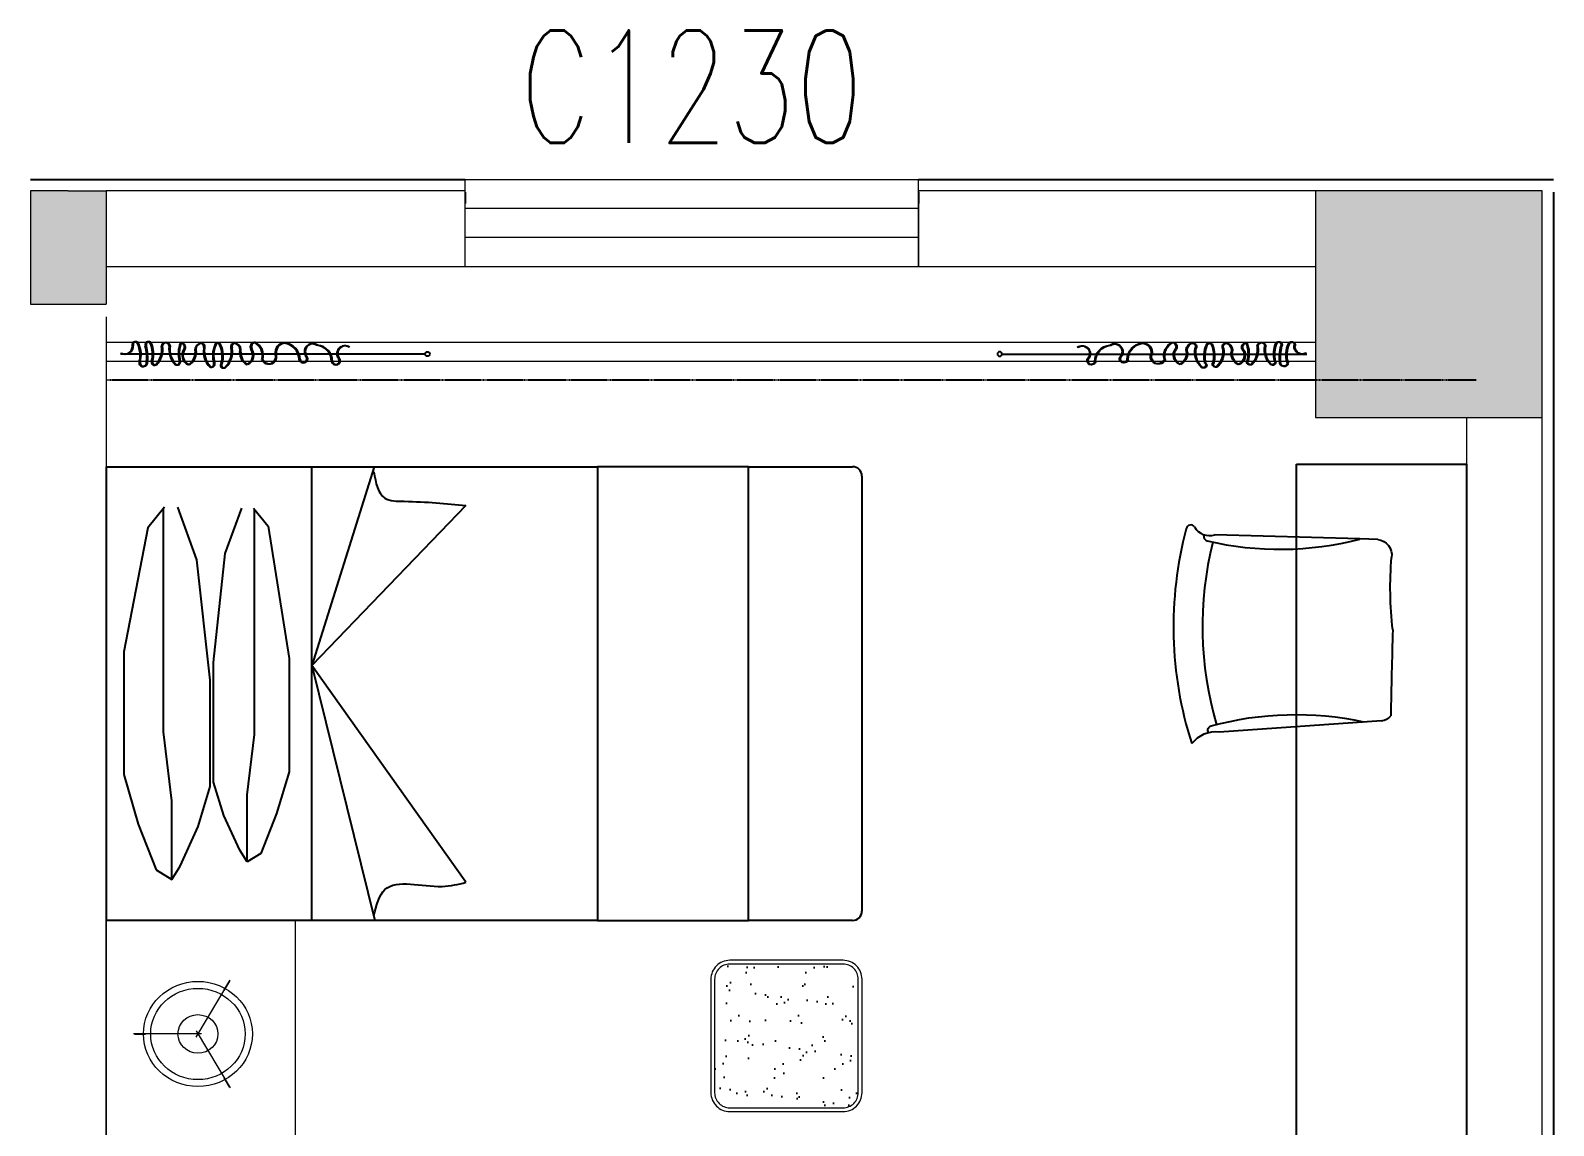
# Model space of a CAD drawing. Header units: millimetres. Extents: x 33621 to 401573, y -91663 to 133135.
# Drawn here: x 128597 to 132627, y -45182 to -42287 of the extents above; entities that cross this region are included whole.
import ezdxf

# ---------------------------------------------------------------- set-up
doc = ezdxf.new("R2010")
doc.units = ezdxf.units.MM
doc.header["$LTSCALE"] = 10
doc.linetypes.add('DASH', pattern=[0.35, 0.25, -0.1])
doc.linetypes.add('DOTE', pattern=[2.42, 2, -0.2, 0.02, -0.2])
doc.layers.get('0').update_dxf_attribs({"color": 253})
for name, color, linetype, lineweight in [('COLUMN', 253, 'Continuous', 0), ('cr-外框线2', 253, 'Continuous', 13), ('FF-Text【平面文字】', 253, 'Continuous', 0), ('PUB_HATCH', 253, 'Continuous', 0), ('RC-LIGHT【天花灯具】', 253, 'Continuous', 0), ('RC-Modelling【天花造型】', 253, 'Continuous', 0), ('WALL', 253, 'Continuous', 0), ('Wall【墙体】', 253, 'Continuous', 0), ('WINDOW', 253, 'Continuous', 0), ('Xline【辅助线】', 253, 'Continuous', 0)]:
    doc.layers.add(name, color=color, linetype=linetype, lineweight=lineweight)
for name, color, linetype in [('HATCH【填充】', 253, 'Continuous'), ('P-活动家具', 253, 'Continuous'), ('SURFACE', 253, 'Continuous'), ('TITLE【图框】', 253, 'Continuous'), ('WINDOW_TEXT', 253, 'Continuous'), ('平面家具', 253, 'Continuous')]:
    doc.layers.add(name, color=color, linetype=linetype)
doc.styles.add('_TCH_WINDOW', font='SIMPLEX', dxfattribs={"bigfont": 'GBCBIG'})

# ---------------------------------------------------------------- blocks, each defined once
blk = doc.blocks.new('$TCHSYS$WIN2D')
for p, q in [((-0.5, 0.5), (0.5, 0.5)), ((-0.5, 0.5), (-0.5, -0.5)), ((0.5, 0.5), (0.5, -0.5)), ((0.5, 0.1667), (-0.5, 0.1667)), ((0.5, -0.1667), (-0.5, -0.1667)), ((-0.5, -0.5), (0.5, -0.5))]:
    blk.add_line(p, q)
blk = doc.blocks.new('海龙_041013431')
at = {"layer": 'P-活动家具', "color": 8}
for p, q in [((455.7, -74.4), (289.2, 600)), ((47.8, 499), (455.7, -74.4)), ((826, 491.4), (803.8, 456.5)), ((867.3, 466), (826, 491.4)), ((826, 491.4), (826, 283.9)), ((590.4, 422.6), (626.6, 444.9)), ((626.6, 444.9), (646.1, 414.3)), ((626.6, 444.9), (626.6, 267.8)), ((803.8, 456.5), (756.2, 351.8)), ((915, 345.5), (867.3, 466)), ((548.6, 316.9), (590.4, 422.6)), ((646.1, 414.3), (687.9, 322.4)), ((687.9, 322.4), (715.8, 234.4)), ((756.2, 351.8), (724.4, 245.8)), ((953.1, 214.1), (915, 345.5)), ((515.2, 206.5), (548.6, 316.9)), ((826, 283.9), (848.3, 101)), ((626.6, 267.8), (607.1, 108.1)), ((724.4, 245.8), (724.4, -35.9)), ((515.2, -92.7), (515.2, 206.5)), ((715.8, 234.4), (715.8, -82.4)), ((953.1, -110.2), (953.1, 214.1)), ((607.1, 108.1), (607.1, -487.1)), ((848.3, 101), (848.3, -488.8)), ((724.4, -35.9), (759.4, -353.8)), ((47.8, -497.7), (455.7, -74.4)), ((290.8, -600), (455.7, -74.4)), ((570.9, -443.1), (515.2, -92.7)), ((715.8, -82.4), (684.4, -370.6)), ((889.6, -438.7), (953.1, -110.2)), ((759.4, -353.8), (810.2, -492.6)), ((684.4, -370.6), (640.6, -490.4)), ((609.9, -490.4), (570.9, -443.1)), ((845.1, -492.6), (889.6, -438.7))]:
    blk.add_line(p, q, dxfattribs=at)
at = {"layer": 'P-活动家具'}
blk.add_line((1000, -600), (1000, 600), dxfattribs=at)
at = {"layer": 'P-活动家具', "color": 8}
blk.add_lwpolyline([(-300, -600), (-300, 600), (-700, 600), (-700, -600)], close=True, dxfattribs=at)
for points, knots in [([(291.5, 587.7), (284.6, 560.3), (263.8, 477.8), (136.2, 521), (68, 504), (47.8, 499)], [0, 0, 0, 0, 75.29107, 226.745569, 290.81809, 290.81809, 290.81809, 290.81809]), ([(291.5, -586.4), (286.2, -557.6), (277.4, -509), (168.4, -508.8), (99.8, -502.5), (47.8, -497.7)], [0, 0, 0, 0, 75.29107, 127.212251, 290.722633, 290.722633, 290.722633, 290.722633])]:
    blk.add_open_spline(points, degree=3, knots=knots, dxfattribs=at)
at = {"layer": '平面家具', "color": 43, "linetype": 'ByBlock'}
for p, q in [((-1000, -575), (-1000, 575)), ((-975, 600), (-700, 600)), ((-300, 600), (1000, 600)), ((455.7, 600), (455.7, -600)), ((-700, -600), (-975, -600)), ((1000, -600), (-300, -600))]:
    blk.add_line(p, q, dxfattribs=at)
for centre, start, end in [((-975, 575), 90, 180), ((-975, -575), 180, 270)]:
    blk.add_arc(centre, 25, start, end, dxfattribs=at)
blk = doc.blocks.new('1X-LAMP1')
at = {"color": 0, "linetype": 'ByBlock'}
for p, q in [((0.033, -0.058), (-0.59, 1.022)), ((0.033, -0.058), (-0.59, 1.022)), ((0.033, 0.058), (-0.59, -1.022)), ((0.033, 0.058), (-0.59, -1.022)), ((-0.067, 0), (1.18, 0)), ((-0.067, 0), (1.18, 0))]:
    blk.add_line(p, q, dxfattribs=at)
at = {"color": 0, "linetype": 'ByBlock', "const_width": 0.0333}
for points in [[(-0.481, 0.833), (-0.582, 1.009)], [(-0.481, 0.833), (-0.582, 1.009)], [(0.962, 0), (1.165, 0)], [(0.962, 0), (1.165, 0)], [(-0.481, -0.833), (-0.582, -1.009)], [(-0.481, -0.833), (-0.582, -1.009)]]:
    blk.add_lwpolyline(points, dxfattribs=at)
at = {"color": 0, "linetype": 'ByBlock'}
blk.add_circle((0, 0), 1, dxfattribs=at)
at = {"color": 8, "linetype": 'ByBlock'}
for radius in [0.867, 0.867, 0.367, 0.367]:
    blk.add_circle((0, 0), radius, dxfattribs=at)
blk = doc.blocks.new('海龙_0410133829')
blk.add_lwpolyline([(250, -300), (-250, -300), (-250, 300), (250, 300)], close=True)
at = {"xscale": -144.0868388001108, "yscale": -139.1580337798805, "zscale": 144.0868388001255, "rotation": 180}
blk.add_blockref('1X-LAMP1', (6.9, 0), dxfattribs=at)
blk = doc.blocks.new('*U41')
at = {"color": 251, "linetype": 'DOTE', "ltscale": 0.104867}
blk.add_line((806.1, 0, 0), (0, 0), dxfattribs=at)
at = {"color": 251}
blk.add_circle((812.1, 0, 0), 6, dxfattribs=at)
for centre, radius, start, end in [((10.2, 20.5), 20.9, 240.8721, 0.9421), ((12.6, 20.9), 20.9, 240.8459, 0.916), ((38.2, 24), 7.86, 17.5992, 204.3942), ((40.7, 24.5), 7.86, 17.573, 204.3681), ((-22.3, -2.9), 74, 345.168, 23.3232), ((-19.8, -2.4), 74, 345.1419, 23.297), ((72.5, 24.3), 7.61, 37.4673, 202.7091), ((-56.9, -9.9), 126.2, 352.7386, 14.3241), ((74.9, 24.7), 7.61, 37.4411, 202.6829), ((-54.4, -9.4), 126.2, 352.7125, 14.298), ((10.5, -0.4), 74, 345.168, 23.3232), ((13, 0), 74, 345.1419, 23.297), ((53.7, 10.7), 55.4, 314.4794, 10.735), ((56.1, 11.1), 55.4, 314.4533, 10.7089), ((118.5, 19.5), 10.5, 8.0945, 171.6931), ((120.9, 19.9), 10.5, 8.0684, 171.667), ((183.4, 11.5), 55.4, 170.1647, 226.4203), ((185.9, 11.9), 55.4, 170.1386, 226.3942), ((226.7, 1.1), 74, 157.5765, 195.7317), ((229.2, 1.4), 74, 157.5504, 195.7056), ((157.4, 17.7), 11.7, 333.1364, 85.5313), ((159.9, 18.1), 11.7, 333.1103, 85.5052), ((189.3, -3.5), 26.7, 143.4394, 246.9097), ((191.7, -3.2), 26.7, 143.4133, 246.8836), ((163.3, 2), 33.9, 297.1787, 3.2579), ((165.8, 2.4), 33.9, 297.1526, 3.2318), ((216.1, 9.8), 19.8, 117.6883, 197.1983), ((218.5, 10.1), 19.8, 117.6622, 197.1722), ((211.5, 19.3), 9.3, 334.698, 119.6198), ((213.9, 19.6), 9.3, 334.6719, 119.5937), ((274.4, 5.8), 55.4, 170.1647, 226.4203), ((276.9, 6.1), 55.4, 170.1386, 226.3942), ((317.7, -4.6), 74, 157.5765, 195.7317), ((320.1, -4.3), 74, 157.5504, 195.7056), ((256, 21.6), 7.06, 13.1305, 163.4149), ((258.5, 21.9), 7.06, 13.1044, 163.3888), ((195, -6.1), 74, 345.168, 23.3232), ((197.4, -5.7), 74, 345.1419, 23.297), ((238.1, 5), 55.4, 314.4794, 10.735), ((240.5, 5.3), 55.4, 314.4533, 10.7089), ((300.8, 19.4), 9.3, 61.2799, 206.2017), ((303.3, 19.7), 9.3, 61.2538, 206.1756), ((296.4, 9.9), 19.8, 343.7014, 63.2114), ((298.8, 10.2), 19.8, 343.6753, 63.1853), ((349.2, 3), 33.9, 177.6417, 243.721), ((351.7, 3.2), 33.9, 177.6156, 243.6949), ((323.3, -3), 26.7, 293.99, 37.4603), ((325.8, -2.7), 26.7, 293.9638, 37.4341), ((354.9, 18.7), 11.7, 95.3684, 207.7632), ((357.4, 19), 11.7, 95.3423, 207.7371), ((336.4, -4.4), 38.9, 345.1181, 63.4135), ((338.9, -4.1), 38.9, 345.092, 63.3874), ((394.1, -7.1), 19, 201.6068, 22.3251), ((433.7, 3.9), 24.8, 92.9506, 189.2969), ((436.2, 4.1), 24.8, 92.9245, 189.2707), ((428.4, -15.1), 44, 0.1274, 84.6999), ((430.8, -14.9), 44, 0.1013, 84.6738), ((506.9, 6.1), 20.7, 56.1371, 221.0328), ((509.3, 6.3), 20.7, 56.111, 221.0067), ((514.4, -20.5), 44, 0.1274, 84.6999), ((516.8, -20.2), 44, 0.1013, 84.6738), ((592.9, 0.8), 20.7, 56.1371, 221.0328), ((595.3, 1), 20.7, 56.111, 221.0067), ((58.9, -23.3), 9.76, 171.3487, 344.8278), ((61.4, -22.9), 9.76, 171.3226, 344.8017), ((89.6, -21.5), 7.82, 163.8441, 291.3575), ((92, -21.1), 7.82, 163.818, 291.3314), ((148, -21.2), 7.82, 249.5421, 17.0556), ((150.4, -20.9), 7.82, 249.516, 17.0295), ((239, -26.9), 7.82, 249.5421, 17.0556), ((241.4, -26.6), 7.82, 249.516, 17.0295), ((271.5, -29.9), 7.02, 135.7494, 319.4523), ((274, -29.6), 7.02, 135.7233, 319.4262), ((391.6, -7.4), 19, 201.633, 22.3512), ((482.4, -12.7), 10.3, 193.0653, 30.6308), ((484.8, -12.5), 10.3, 193.0392, 30.6047), ((568.4, -18), 10.3, 193.0653, 30.6308), ((570.8, -17.8), 10.3, 193.0392, 30.6047)]:
    blk.add_arc(centre, radius, start, end, dxfattribs=at)
blk = doc.blocks.new('单帘平面')
at = {"layer": 'TITLE【图框】'}
blk.add_blockref('*U41', (0, 0), dxfattribs=at)
blk = doc.blocks.new('海龙_0410133832')
at = {"lineweight": -2, "ltscale": 2000, "extrusion": (0, 0, -1)}
for p, q in [((-250.5, 250.9), (-202.9, 252.5)), ((-202.9, 252.5), (180.4, 263)), ((-260.8, -229.1), (169.1, -258.7))]:
    blk.add_line(p, q, dxfattribs=at)
for centre, radius, start, end in [((-194.4, 307), 46.2, 209.9778, 287.6112), ((-244.3, 277.1), 12, 34.687, 170.3231), ((-7.4, 1075.2), 850.4, 256.8724, 284.3023), ((709, 21.2), 922.3, 166.0708, 196.3976), ((-198.2, 258.7), 11.8, 155.0218, 258.5738), ((716.8, 19.6), 1007, 165.0641, 197.8536), ((30168.4, -805.7), 29889.5, 178.43305, 178.86929), ((253.1, -186.7), 43, 280.3759, 317.4549), ((-178.1, -339.1), 80.9, 83.6486, 141.8367)]:
    blk.add_arc(centre, radius, start, end, dxfattribs=at)
at = {"lineweight": -2, "ltscale": 2000}
for centre, radius, start, end in [((-244.6, 208.3), 43, 97.9074, 186.7843), ((-1223.9, 121.3), 940.2, 353.3046, 4.9984), ((-33.5, -1062.6), 850.3, 74.7572, 102.1885), ((187.2, -253.7), 11.8, 332.5533, 76.1053)]:
    blk.add_arc(centre, radius, start, end, dxfattribs=at)
blk = doc.blocks.new('海龙0109184221')
at = {"layer": '平面家具', "color": 43, "linetype": 'ByBlock'}
blk.add_lwpolyline([(21.4, 3126.7), (-428.6, 3126.7), (-428.6, 0), (21.4, 0)], close=True, dxfattribs=at)
for p in [(57, 2676.9), (138.5, 588.7)]:
    blk.add_blockref('海龙_0410133832', p, dxfattribs=at)
blk = doc.blocks.new('海龙042720315')
at = {"layer": 'P-活动家具', "color": 8, "linetype": 'DASH'}
blk.add_line((-1538.4, 6514.9), (2086.6, 6514.9), dxfattribs=at)
at = {"layer": 'cr-外框线2', "rotation": 180}
for name, p in [('海龙_041013431', (-538.4, 5685.2)), ('海龙_0410133829', (-1288.4, 4785.2))]:
    blk.add_blockref(name, p, dxfattribs=at)
at = {"layer": 'FF-Text【平面文字】', "xscale": -1}
blk.add_blockref('海龙0109184221', (1633, 3165.2), dxfattribs=at)
at = {"layer": 'Wall【墙体】'}
blk.add_blockref('单帘平面', (-1499.9, 6583.2), dxfattribs=at)
at = {"layer": 'Wall【墙体】', "xscale": -1}
blk.add_blockref('单帘平面', (1638.4, 6583.2), dxfattribs=at)
blk = doc.blocks.new('ZL_0603123899')
at = {"layer": 'HATCH【填充】'}
h = blk.add_hatch(dxfattribs=at)
h.set_pattern_fill('AR-SAND', color=251, scale=2)
h.set_pattern_definition([(37.5, (-190, -390), (-3.2, 97.883), [0, -77.216, 0, -86.36, 0, -82.55]), (7.5, (-190, -390), (89.905, 143.365), [0, -41.656, 0, -69.596, 0, -26.67]), (327.5, (-252.48, -390), (158.198, 0.287), [0, -25.4, 0, -91.44, 0, -119.38]), (317.5, (-252.48, -390), (152.71, 44.586), [0, -12.7, 0, -59.944, 0, -68.58])])
h.paths.add_polyline_path([(190, -50, 0.414214), (150, -10), (-150, -10, 0.414214), (-190, -50), (-190, -350, 0.414214), (-150, -390), (150, -390, 0.414214), (190, -350)])
at = {"layer": 'RC-LIGHT【天花灯具】'}
blk.add_lwpolyline([(-150, 0), (150, 0, -0.414214), (200, -50), (200, -350, -0.414214), (150, -400), (-150, -400, -0.414214), (-200, -350), (-200, -50, -0.414214)], format="xyb", close=True, dxfattribs=at)
at = {"layer": 'RC-LIGHT【天花灯具】', "color": 8}
blk.add_lwpolyline([(-150, -10), (150, -10, -0.414214), (190, -50), (190, -350, -0.414214), (150, -390), (-150, -390, -0.414214), (-190, -350), (-190, -50, -0.414214)], format="xyb", close=True, dxfattribs=at)
blk = doc.blocks.new('ZL_0603143699')
at = {"layer": 'RC-Modelling【天花造型】'}
for p, q in [((1389.4, 133.9), (-1810.6, 133.9)), ((1389.4, 83.9), (-1810.5, 83.9))]:
    blk.add_line(p, q, dxfattribs=at)
at = {"layer": 'RC-LIGHT【天花灯具】', "xscale": -1, "rotation": 180}
blk.add_blockref('ZL_0603123899', (-10.3, -1899.9), dxfattribs=at)

msp = doc.modelspace()

# ---------------------------------------------------------------- hatches: boundary and pattern name
at = {"layer": 'PUB_HATCH'}
for points in [[(128696.5, -42710.6), (128596.5, -42710.6), (128596.5, -43010.6), (128696.5, -43010.6)], [(128696.5, -42710.6), (128696.5, -43010.6), (128796.5, -43010.6), (128796.5, -42710.6)], [(131996.5, -43310.6), (132596.5, -43310.6), (132596.5, -42710.6), (131996.5, -42710.6)]]:
    msp.add_hatch(color=256, dxfattribs=at).paths.add_polyline_path(points)

# ---------------------------------------------------------------- linework, layer by layer
at = {"layer": 'COLUMN'}
for p, q in [((132596.5, -42710.6), (131996.5, -42710.6)), ((131996.5, -42710.6), (131996.5, -43310.6)), ((132596.5, -43310.6), (132596.5, -42710.6)), ((131996.5, -43310.6), (132596.5, -43310.6))]:
    msp.add_line(p, q, dxfattribs=at)
at = {"layer": 'SURFACE'}
for p, q in [((128596.5, -42680.6), (128696.5, -42680.6)), ((128696.5, -42680.6), (128796.5, -42680.6)), ((128796.5, -42680.6), (129746.5, -42680.6)), ((129746.5, -42714.4), (129746.5, -42744.4)), ((130946.5, -42680.6), (132626.5, -42680.6)), ((130946.5, -42714.4), (130946.5, -42744.4)), ((132626.5, -42714.4), (132626.5, -47810.6))]:
    msp.add_line(p, q, dxfattribs=at)
at = {"layer": 'WALL'}
for p, q in [((128696.5, -42710.6), (128596.5, -42710.6)), ((128596.5, -42710.6), (128596.5, -43010.6)), ((128696.5, -42710.6), (128796.5, -42710.6)), ((129746.5, -42710.6), (128796.5, -42710.6)), ((128796.5, -42710.6), (128796.5, -43010.6)), ((129746.5, -42910.6), (129746.5, -42710.6)), ((131996.5, -42710.6), (130946.5, -42710.6)), ((130946.5, -42710.6), (130946.5, -42910.6)), ((128796.5, -42910.6), (129746.5, -42910.6)), ((130946.5, -42910.6), (131996.5, -42910.6)), ((128596.5, -43010.6), (128696.5, -43010.6)), ((128696.5, -43010.6), (128796.5, -43010.6)), ((128796.5, -43044.4), (128796.5, -48744.4)), ((132396.5, -43310.6), (132396.5, -47810.6)), ((132596.5, -47810.6), (132596.5, -43310.6))]:
    msp.add_line(p, q, dxfattribs=at)

# ---------------------------------------------------------------- block references
at = {"layer": 'WINDOW'}
ref = msp.add_blockref('$TCHSYS$WIN2D', (130346.5, -42795.6), dxfattribs=dict(at, xscale=1200, yscale=-230, zscale=1200))
ref.add_attrib('A', 'C1230', (129891.5, -42584.3), dxfattribs={"layer": 'WINDOW_TEXT', "height": 297.5, "style": '_TCH_WINDOW', "width": 0.705882})

# ---------------------------------------------------------------- next in the draw order: block references
at = {"layer": 'Xline【辅助线】'}
msp.add_blockref('海龙042720315', (130334.9, -49725.5), dxfattribs=at)

# ---------------------------------------------------------------- next in the draw order: block references
at = {"layer": 'RC-LIGHT【天花灯具】'}
msp.add_blockref('ZL_0603143699', (130607.1, -43245.6), dxfattribs=at)

doc.saveas('drawing.dxf')
